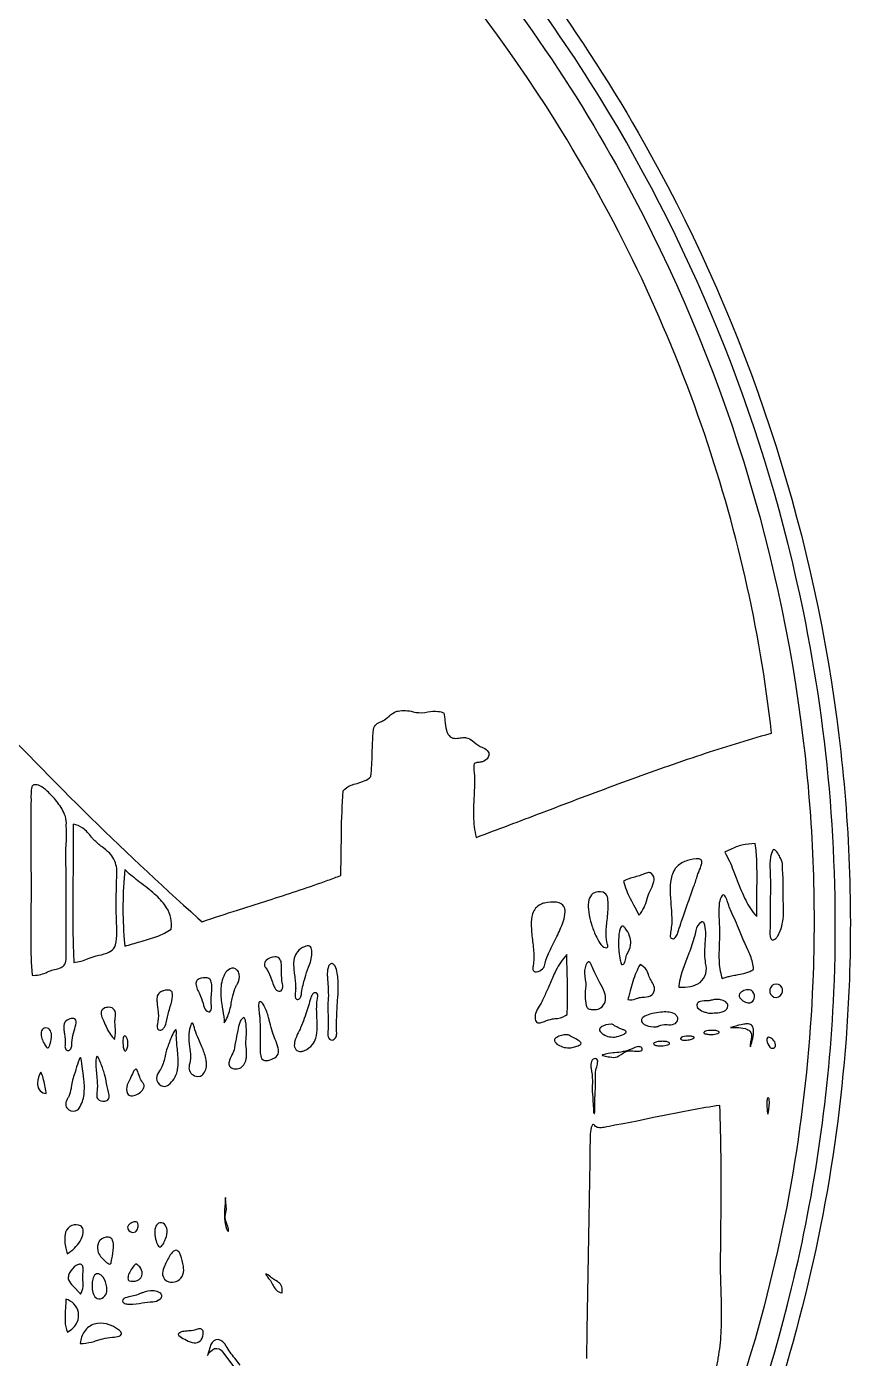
# Model space of a CAD drawing. Header units: metres. Extents: x 0.2 to 11.8, y 0.2 to 11.8.
# Drawn here: x 8.777 to 11.799, y 4.399 to 9.289 of the extents above; entities that cross this region are included whole.
import ezdxf

# ---------------------------------------------------------------- set-up
doc = ezdxf.new("R2010")
doc.units = ezdxf.units.M

msp = doc.modelspace()

# ---------------------------------------------------------------- linework, layer by layer
at = {"layer": 'Layer 1', "color": 0}
for points in [[(0.95989, 3.13387, -0.0973), (0.24615, 5.28886, -0.0403), (0.20449, 6.21023, -0.0597), (0.41649, 7.5595, -0.0967), (1.43396, 9.57498, -0.0408), (2.06595, 10.26408, -0.0591), (3.1575, 11.056, -0.0974), (5.31562, 11.7611, -0.0411), (6.25454, 11.79786, -0.0592), (7.58915, 11.57887, -0.0949), (9.56195, 10.57776, -0.0416), (10.26256, 9.93514, -0.0598), (11.06395, 8.82339, -0.0937), (11.74951, 6.74605, -0.0419), (11.79544, 5.7896, -0.0605), (11.57739, 4.41896, -0.0927), (10.6115, 2.48336, -0.0422)], [(10.78766, 2.82955, 0.0861), (11.58365, 4.657, 0.0486), (11.73866, 5.74324, 0.0616), (11.62663, 7.14295, 0.0877), (10.87963, 9.02913, 0.0478), (10.22841, 9.88999, 0.0616), (9.1571, 10.79821, 0.0851), (7.35248, 11.58495, 0.0506), (6.22402, 11.7441, 0.0613), (4.83513, 11.62589, 0.0877), (2.95453, 10.87153, 0.047), (2.11126, 10.22988, 0.0618), (1.2001, 9.15151, 0.085), (0.41728, 7.34656, 0.0488), (0.26147, 6.25653, 0.0618), (0.37504, 4.84973, 0.085), (1.09177, 3.01738, 0.0488)], [(1.06715, 3.27993, -0.097), (0.39794, 5.38226, -0.0386), (0.36578, 6.24422, -0.0607), (0.58481, 7.58091, -0.0954), (1.57433, 9.51264, -0.0395), (2.17089, 10.16219, -0.0594), (3.23885, 10.93925, -0.0987), (5.3715, 11.63164, -0.0378), (6.21382, 11.66636, -0.059), (7.51029, 11.46574, -0.0984), (9.50499, 10.45977, -0.04), (10.16074, 9.85698, -0.0597), (10.94099, 8.78024, -0.0976), (11.6265, 6.66694, -0.0397), (11.66141, 5.78221, -0.0597), (11.44927, 4.46999, -0.0971), (10.44344, 2.50247, -0.0402)], [(8.5874, 6.82336, 0.0243), (9.40545, 6.01558), (9.42082, 6.00186, -0.0068), (9.55023, 6.04521), (9.63473, 6.07208), (9.67737, 6.08558, 0.0113), (9.88236, 6.15456, 0.0047), (9.92909, 6.17222), (9.93027, 6.24645), (9.93163, 6.32894, -0.013), (9.93836, 6.48277, -0.1352), (9.96732, 6.50325, -0.0251), (9.98818, 6.51005), (9.98903, 6.51029, 0.0334), (10.01575, 6.51924, 0.1043), (10.04008, 6.53606, 0.0209), (10.04488, 6.61868), (10.04501, 6.62301), (10.04591, 6.65126), (10.04616, 6.65812, -0.0221), (10.0495, 6.70861, -0.1769), (10.06061, 6.72796, -0.0395), (10.06529, 6.73155, -0.0477), (10.07529, 6.73624, 0.0712), (10.08962, 6.74363), (10.10057, 6.75259, -0.0474), (10.12502, 6.77071, -0.0865), (10.13959, 6.77602, -0.1097), (10.19458, 6.77343, 0.1029), (10.23765, 6.77105), (10.24892, 6.77272, -0.072), (10.28611, 6.77467, -0.0678), (10.30792, 6.76904, -0.0327), (10.3117, 6.74071, 0.0414), (10.31675, 6.70624, 0.047), (10.32084, 6.69499, 0.1736), (10.33573, 6.67886, 0.0845), (10.34646, 6.67585, 0.0606), (10.3678, 6.67723, -0.0613), (10.38751, 6.67853), (10.38993, 6.67809, -0.1072), (10.41268, 6.66617), (10.41853, 6.66158, 0.0692), (10.44964, 6.64164), (10.45247, 6.64045, -0.1643), (10.47074, 6.62599, -0.1865), (10.47313, 6.61347, -0.2426), (10.4544, 6.59154), (10.44974, 6.58976, -0.0522), (10.43564, 6.5874, 0.086), (10.42236, 6.58475, 0.2763), (10.41741, 6.57743, 0.0482), (10.4185, 6.55041), (10.41965, 6.53665, -0.022), (10.41852, 6.4682), (10.41832, 6.46369), (10.41807, 6.45832, 0.0179), (10.41657, 6.38937, 0.0513), (10.42574, 6.31185, 0.0019), (10.66645, 6.40263), (10.6951, 6.41352, -0.0028), (10.96453, 6.51468, -0.0075), (11.23565, 6.61025, -0.0121), (11.48905, 6.68911), (11.51015, 6.69495, 0.0556), (11.25291, 7.82597, 0.0563), (10.71794, 8.94152, 0.0901), (9.35461, 10.43836, 0.0106)], [(11.30451, 4.35522, 0.0214), (11.31466, 4.39971, 0.0318), (11.32506, 4.49085, 0.0173), (11.32652, 4.58383, 0.0043), (11.32472, 4.65607, -0.0108), (11.32287, 4.7705), (11.32332, 4.80567, 0.0017), (11.32494, 4.95565, 0.0042), (11.32467, 5.14166, 0.0065), (11.32041, 5.32748, 0.0113), (11.21626, 5.31068, 0.0058), (11.11581, 5.29095), (11.0769, 5.28289), (11.01633, 5.2704), (10.96609, 5.26047), (10.93529, 5.25475), (10.9144, 5.25091), (10.90584, 5.24916, -0.0403), (10.88621, 5.24601, -0.0868), (10.8705, 5.24711, -0.12), (10.86424, 5.25093), (10.86144, 5.25398), (10.85873, 5.25688, 0.3343), (10.85469, 5.25814, 0.1568), (10.8513, 5.25352, 0.0966), (10.84459, 5.2231), (10.84351, 5.1462), (10.8431, 5.12039), (10.83942, 4.91442), (10.83553, 4.70812), (10.83202, 4.50172), (10.83058, 4.39858)], [(9.5599, 4.37356), (9.54044, 4.39946, -0.0305), (9.50847, 4.444, 0.2199), (9.47996, 4.46824, 0.3032), (9.4527, 4.4495), (9.44476, 4.4252), (9.44031, 4.40987, -0.1556), (9.4665, 4.43522, -0.3267), (9.49604, 4.42203), (9.54279, 4.35951, -0.0471)]]:
    msp.add_lwpolyline(points, format="xyb", dxfattribs=at)
for points in [[(8.91651, 5.84611, 0.1198), (8.92234, 5.87022, 0.0234), (8.9219, 5.89083, -0.0224), (8.92145, 5.90913, 0.0138), (8.92151, 5.94506, -0.0073), (8.92133, 5.97288), (8.9215, 6.00806), (8.9216, 6.03784), (8.92189, 6.10301, 0.0059), (8.92088, 6.23017, -0.0224), (8.92248, 6.29815, 0.0253), (8.92264, 6.33879, -0.0178), (8.92242, 6.36445, 0.1061), (8.91599, 6.39643, 0.0708), (8.88698, 6.44438, 0.0395), (8.85181, 6.48203, 0.0736), (8.82468, 6.50158, 0.1504), (8.80567, 6.50529), (8.80271, 6.50461, 0.2366), (8.79585, 6.49706, 0.0782), (8.79283, 6.4761), (8.79276, 6.46067), (8.79278, 6.45013, 0.0025), (8.79222, 6.32026, 0.0022), (8.79263, 6.19276, -0.005), (8.79267, 6.0633), (8.7926, 6.05708, 0.0046), (8.7919, 5.9336, 0.0184), (8.79692, 5.80562, 0.1266), (8.84714, 5.81514), (8.85348, 5.81793), (8.85916, 5.82045, -0.0391), (8.87889, 5.82649, 0.0547), (8.90362, 5.83463, 0.1468), (8.91651, 5.84611)], [(8.94995, 5.85315, 0.0902), (9.00014, 5.86592), (9.0025, 5.86692, -0.0537), (9.03218, 5.87694, 0.0448), (9.07133, 5.88743, 0.1163), (9.09528, 5.90298, 0.1189), (9.10303, 5.91743, 0.0629), (9.10783, 5.96363, 0.0109), (9.1069, 5.99554), (9.1065, 6.00496, -0.0098), (9.10549, 6.07704), (9.10547, 6.09019, -0.0111), (9.10688, 6.14075), (9.10816, 6.17667, 0.1208), (9.09706, 6.23161, 0.0828), (9.08039, 6.25485, 0.0321), (9.05336, 6.27732, -0.0408), (9.02281, 6.30334, -0.0311), (9.01483, 6.3129, 0.0816), (8.98324, 6.34558, 0.1156), (8.94712, 6.36047), (8.94719, 6.3241), (8.9473, 6.29676), (8.94716, 6.23313), (8.94642, 6.10597, 0.004), (8.94675, 5.97914), (8.94796, 5.91594), (8.94891, 5.88664), (8.94995, 5.85315)], [(11.45581, 6.02098, -0.0112), (11.45607, 6.11806, 0.0154), (11.45581, 6.22532, 0.0247), (11.45009, 6.289, 0.058), (11.40155, 6.28363, 0.0488), (11.35961, 6.26797), (11.34011, 6.25877), (11.33842, 6.25797, -0.0355), (11.36943, 6.19148), (11.38057, 6.16292, 0.0203), (11.4113, 6.08918, 0.0608), (11.4485, 6.0293), (11.45581, 6.02098)], [(11.53846, 5.96053, 0.0953), (11.55389, 6.03131), (11.55419, 6.04191, 0.0153), (11.55321, 6.07885, -0.0192), (11.55233, 6.12043, 0.0168), (11.55216, 6.16326), (11.55136, 6.17724, -0.0339), (11.55073, 6.2025, 0.1021), (11.54637, 6.22686, 0.0385), (11.53875, 6.24371, 0.072), (11.52481, 6.26367, 0.2033), (11.5182, 6.26702, 0.2399), (11.51495, 6.26478, 0.101), (11.50634, 6.23931, 0.0471), (11.50441, 6.19097), (11.5049, 6.17967, -0.0263), (11.50486, 6.08199, 0.0182), (11.5047, 6.05211), (11.50488, 6.03815), (11.50504, 5.99085), (11.50458, 5.97753, 0.0456), (11.50474, 5.94969, 0.107), (11.50837, 5.93862, 0.3857), (11.51724, 5.93583, 0.0434), (11.52256, 5.93821, 0.1095), (11.53166, 5.94805, 0.043), (11.53846, 5.96053)], [(11.16621, 5.96143, -0.0086), (11.17685, 5.99566), (11.17856, 6.00094), (11.1865, 6.02428), (11.19036, 6.03538), (11.2009, 6.06469, 0.0083), (11.21378, 6.1009), (11.22299, 6.12724, 0.0196), (11.23688, 6.16913, -0.0312), (11.24332, 6.18608, 0.0431), (11.25306, 6.21326, 0.1449), (11.25298, 6.22677, 0.2902), (11.24413, 6.23283), (11.24369, 6.23288, 0.1068), (11.20108, 6.22699, 0.1028), (11.16336, 6.20526, 0.0696), (11.15458, 6.19454, 0.0978), (11.13924, 6.14706, 0.0532), (11.13815, 6.10652), (11.13948, 6.0856, 0.0102), (11.14168, 6.05427, -0.0218), (11.14378, 6.00319), (11.14379, 6.00182, -0.0428), (11.14116, 5.97477, 0.0272), (11.13838, 5.95116, 0.2685), (11.14212, 5.94188, 0.1799), (11.15003, 5.9401, 0.1717), (11.15771, 5.94551, 0.1019), (11.16621, 5.96143)], [(9.137, 5.91216, -0.0147), (9.19264, 5.92876, 0.0253), (9.25492, 5.94823, 0.0558), (9.30763, 5.97538, 0.1747), (9.29055, 6.05335, 0.069), (9.25263, 6.09823, 0.0242), (9.19866, 6.14227), (9.19767, 6.14303, -0.0229), (9.14711, 6.18401, -0.0141), (9.13672, 6.19413, 0.0441), (9.13503, 5.93613), (9.137, 5.91216)], [(11.02346, 6.02607, 0.1226), (11.05341, 6.08606), (11.05386, 6.08798, -0.0574), (11.06478, 6.11521), (11.06513, 6.11592, 0.0554), (11.0774, 6.14642, 0.0266), (11.07891, 6.15438, 0.2676), (11.07008, 6.17881), (11.06646, 6.18129, 0.1773), (11.05523, 6.18192, 0.042), (11.03813, 6.17599), (11.03054, 6.173, -0.0219), (11.00821, 6.16632, 0.0617), (10.9671, 6.1512, 0.0405), (10.97737, 6.11881, 0.0215), (10.99179, 6.08703, 0.0068), (11.00792, 6.05608), (11.01657, 6.03942), (11.02346, 6.02607)], [(10.67631, 5.84059, -0.0556), (10.68962, 5.88011, -0.0114), (10.70926, 5.92132), (10.72227, 5.94798, 0.0302), (10.74523, 6.0021), (10.74621, 6.00515, 0.0728), (10.75249, 6.03825, 0.0706), (10.75093, 6.05062, 0.2651), (10.73106, 6.07131, 0.0446), (10.72145, 6.07362, 0.0915), (10.67718, 6.07084, 0.0522), (10.66269, 6.06578, 0.2074), (10.6332, 6.03145, 0.0857), (10.62799, 5.99082), (10.62818, 5.98494, 0.0186), (10.63327, 5.93007, -0.0267), (10.63774, 5.8738, -0.0368), (10.63637, 5.84734), (10.63561, 5.84273, 0.0797), (10.63451, 5.82731, 0.1282), (10.63663, 5.82223, 0.262), (10.64794, 5.81846, 0.1602), (10.66997, 5.82993, 0.1451), (10.67631, 5.84059)], [(10.90824, 5.9191, -0.0848), (10.90276, 5.95602, -0.0312), (10.90673, 6.00787, 0.0385), (10.91045, 6.0698, 0.049), (10.90755, 6.09341, 0.2509), (10.89166, 6.11027, 0.2465), (10.85444, 6.10556, 0.1772), (10.83991, 6.08213, 0.078), (10.83809, 6.04744), (10.8391, 6.037, 0.0462), (10.84931, 5.99298, 0.0387), (10.86564, 5.95083), (10.86871, 5.94444, 0.0663), (10.88502, 5.91709), (10.88607, 5.91581, 0.1896), (10.90406, 5.90652, 0.3948), (10.90879, 5.91058, 0.146), (10.90824, 5.9191)], [(11.44429, 5.82722, 0.0777), (11.43261, 5.87751, 0.0164), (11.42334, 5.89955), (11.41325, 5.92119, -0.0202), (11.39179, 5.96991, 0.025), (11.36133, 6.04035, -0.0318), (11.35302, 6.06246), (11.34732, 6.07884, 0.0666), (11.33826, 6.09762, 0.235), (11.33285, 6.1012, 0.2325), (11.32865, 6.0984, 0.1214), (11.3183, 6.07111, 0.0471), (11.31692, 6.02909), (11.31698, 6.02746), (11.31812, 6.00308), (11.3194, 5.97333, -0.0199), (11.31922, 5.94627, 0.0174), (11.31713, 5.86923, 0.0615), (11.32521, 5.80531, 0.0184), (11.3288, 5.79384, -0.0203), (11.34367, 5.79893, -0.016), (11.35832, 5.80262, -0.0098), (11.37864, 5.80651), (11.38712, 5.80804, 0.0298), (11.41563, 5.81468, 0.0272), (11.42991, 5.81994, 0.0311), (11.44429, 5.82722)], [(10.9938, 5.9234, 0.0958), (10.9888, 5.94969, 0.0728), (10.97345, 5.97838, 0.1313), (10.96512, 5.98592, 0.3741), (10.95788, 5.98339, 0.0964), (10.9522, 5.96834), (10.95187, 5.96689, 0.0509), (10.94851, 5.92391, 0.0467), (10.9543, 5.86127, 0.0821), (10.95981, 5.84494), (10.96002, 5.84463, 0.3128), (10.97066, 5.85189, 0.0351), (10.973, 5.85797, 0.0384), (10.97488, 5.86713), (10.97636, 5.87516, -0.0729), (10.9792, 5.88252, 0.0891), (10.99304, 5.91685), (10.9938, 5.9234)], [(11.1693, 5.7622), (11.18061, 5.76178), (11.19192, 5.76199), (11.21315, 5.76459, 0.1094), (11.24773, 5.77934, 0.2974), (11.26818, 5.85032, -0.0446), (11.26566, 5.88106), (11.2655, 5.88861), (11.26658, 5.92426), (11.26713, 5.93207, 0.1122), (11.26321, 5.99711, 0.309), (11.2543, 6.00188, 0.265), (11.23277, 5.96993), (11.22809, 5.95167), (11.22523, 5.94022, -0.026), (11.20384, 5.8792), (11.2031, 5.87729), (11.20027, 5.87006, 0.0199), (11.18102, 5.8168), (11.1728, 5.78439), (11.16991, 5.7672), (11.1693, 5.7622)], [(9.71542, 5.77458, -0.0567), (9.71219, 5.81671), (9.71226, 5.82225, 0.0438), (9.71109, 5.85165, 0.1583), (9.70353, 5.86813), (9.7032, 5.86845, 0.1922), (9.68764, 5.87338, 0.1854), (9.65554, 5.85997, 0.2312), (9.64916, 5.8436, 0.1383), (9.65397, 5.83296, -0.0774), (9.6715, 5.80002), (9.67634, 5.78679, 0.0126), (9.68506, 5.76365, 0.1854), (9.69785, 5.74876, 0.1364), (9.70712, 5.74691, 0.2561), (9.71354, 5.75232, 0.1651), (9.71542, 5.77458)], [(9.7848, 5.73551, -0.0322), (9.796, 5.78939), (9.7982, 5.79698, -0.0341), (9.81103, 5.83491, 0.0848), (9.82341, 5.88616, 0.1146), (9.82059, 5.90597, 0.3605), (9.80599, 5.91387, 0.0769), (9.79579, 5.91071, 0.1149), (9.77033, 5.89215, 0.11), (9.75862, 5.86792, 0.0828), (9.75655, 5.83374, 0.0111), (9.75875, 5.81244), (9.75905, 5.80982), (9.76049, 5.79862, -0.0141), (9.76283, 5.77827), (9.76286, 5.77781), (9.76382, 5.7621, -0.0386), (9.76328, 5.74695), (9.76317, 5.74611, 0.0624), (9.76232, 5.7263, 0.2183), (9.76651, 5.7181), (9.76714, 5.71776, 0.2975), (9.77729, 5.71895, 0.1436), (9.78284, 5.72791, 0.045), (9.7848, 5.73551)], [(10.71423, 5.64636, 0.14), (10.7545, 5.65848), (10.75985, 5.66193, 0.0148), (10.76164, 5.71577, 0.0071), (10.76113, 5.77003), (10.75983, 5.82515, -0.0061), (10.75918, 5.88139, 0.0726), (10.71894, 5.82349, 0.0143), (10.70707, 5.79879, 0.007), (10.68755, 5.75313, -0.0128), (10.66986, 5.71441), (10.6666, 5.70759, -0.0284), (10.65772, 5.69223, 0.0603), (10.6449, 5.66768, 0.0336), (10.64318, 5.66104, 0.1382), (10.64432, 5.63949, 0.3349), (10.65727, 5.63048, 0.0787), (10.66447, 5.6319), (10.67711, 5.63646, -0.0425), (10.70649, 5.64557, -0.0392), (10.71423, 5.64636)], [(9.54849, 5.8249, 0.325), (9.52351, 5.82969, 0.1815), (9.50301, 5.80896, 0.1121), (9.48894, 5.7504, 0.0434), (9.49395, 5.69125), (9.49434, 5.68874), (9.49626, 5.67658, -0.024), (9.50213, 5.63089, 0.0848), (9.52258, 5.67858, 0.0191), (9.52775, 5.70314, -0.0154), (9.53237, 5.72566), (9.53349, 5.7303, -0.0562), (9.54436, 5.76373, -0.0271), (9.55025, 5.7744, 0.2032), (9.55688, 5.8097, 0.1328), (9.54849, 5.8249)], [(9.91438, 5.59173, -0.0209), (9.91519, 5.67135), (9.91557, 5.68106, -0.0146), (9.91791, 5.7128, 0.0291), (9.92041, 5.76104, 0.0393), (9.91637, 5.81388, 0.0844), (9.90831, 5.83889, 0.1085), (9.90191, 5.84619, 0.2693), (9.89235, 5.84787, 0.1851), (9.88494, 5.83918, 0.0931), (9.87994, 5.81198, 0.0273), (9.88037, 5.79682, -0.0205), (9.8838, 5.73234), (9.88336, 5.72067, 0.0321), (9.88285, 5.66102, -0.0362), (9.88182, 5.59011, 0.2397), (9.88836, 5.57125, 0.1928), (9.89762, 5.56775, 0.2361), (9.91014, 5.5761, 0.1547), (9.91438, 5.59173)], [(10.8825, 5.6857, 0.1697), (10.89924, 5.70806, 0.132), (10.89893, 5.73542), (10.89688, 5.74271, 0.0449), (10.88048, 5.77841), (10.8767, 5.78539, -0.0163), (10.86189, 5.81405), (10.85582, 5.82826, 0.0439), (10.84558, 5.84996, 0.1868), (10.83967, 5.85514, 0.2886), (10.83419, 5.85246, 0.0772), (10.82878, 5.84225, 0.1242), (10.82445, 5.8029), (10.8263, 5.78942, -0.0583), (10.82826, 5.76424), (10.82763, 5.75971, 0.0499), (10.82653, 5.73954), (10.82642, 5.72859, 0.074), (10.83032, 5.69466, 0.1661), (10.83623, 5.68408, 0.1429), (10.8477, 5.68041), (10.84989, 5.6802, 0.0911), (10.87395, 5.68159, 0.0857), (10.8825, 5.6857)], [(10.98244, 5.7169, 0.1809), (11.01106, 5.71856), (11.01486, 5.72006, -0.0965), (11.03462, 5.72509), (11.03686, 5.72506, 0.1335), (11.06559, 5.73066, 0.2366), (11.0802, 5.75046, 0.1573), (11.07651, 5.77143, 0.0258), (11.06936, 5.78438, -0.0569), (11.06041, 5.80213), (11.06025, 5.80265, 0.0698), (11.05059, 5.82576, 0.1506), (11.02736, 5.84463, 0.0388), (11.01333, 5.81624, 0.0195), (11.00115, 5.7831, 0.0109), (10.99087, 5.74874), (10.98695, 5.73372, -0.0125), (10.98244, 5.7169)], [(9.45489, 5.69239, -0.0448), (9.45497, 5.73527), (9.45521, 5.73887, 0.0385), (9.45589, 5.772, 0.1191), (9.45089, 5.78882, 0.1974), (9.43899, 5.79569, 0.1452), (9.4097, 5.79214, 0.1855), (9.39955, 5.78356, 0.1618), (9.39878, 5.77002, 0.0215), (9.40131, 5.76004, 0.0391), (9.40924, 5.74092), (9.4146, 5.72919, -0.0536), (9.42609, 5.69464, 0.1921), (9.43896, 5.6737, 0.0895), (9.4447, 5.67107, 0.3389), (9.45191, 5.67469, 0.1615), (9.45489, 5.69239)], [(11.54804, 5.73928, 0.2382), (11.54831, 5.7607, 0.3831), (11.51787, 5.77178, 0.1897), (11.50595, 5.75918, 0.2449), (11.50635, 5.73624, 0.3764), (11.53538, 5.72598, 0.1867), (11.54804, 5.73928)], [(9.2888, 5.6313, -0.0367), (9.29894, 5.67398), (9.30082, 5.68039, 0.0299), (9.31126, 5.72129, 0.1011), (9.31132, 5.74188), (9.31097, 5.74305, 0.257), (9.30193, 5.75045, 0.1382), (9.27895, 5.74888, 0.0486), (9.26929, 5.74472, 0.206), (9.2563, 5.72959, 0.0832), (9.25493, 5.71), (9.2551, 5.7065), (9.25518, 5.70482, 0.0258), (9.25734, 5.68695, -0.0211), (9.25975, 5.66771, -0.0819), (9.25635, 5.62588, 0.143), (9.25644, 5.61081, 0.3786), (9.26884, 5.60385, 0.1737), (9.27954, 5.61106, 0.1361), (9.2888, 5.6313)], [(9.79631, 5.52958, 0.1223), (9.82592, 5.55152, 0.0903), (9.83801, 5.57477, 0.0766), (9.84323, 5.61354, 0.0128), (9.84264, 5.63793), (9.842, 5.65075), (9.84104, 5.67251, -0.0318), (9.84205, 5.70697), (9.84319, 5.71451, 0.0676), (9.84465, 5.73241, 0.1946), (9.84117, 5.73979, 0.2962), (9.83165, 5.74066), (9.82984, 5.73987, 0.1397), (9.82273, 5.73144, 0.0544), (9.81942, 5.72328, -0.0135), (9.80152, 5.6641, -0.0164), (9.78877, 5.63017), (9.78178, 5.61241, -0.0248), (9.77366, 5.5949, 0.0519), (9.76106, 5.56474, 0.0421), (9.7591, 5.55378, 0.2013), (9.76449, 5.53353, 0.2571), (9.78472, 5.52628, 0.0781), (9.79631, 5.52958)], [(11.41458, 5.70699, 0.1777), (11.43212, 5.70453, 0.2627), (11.44611, 5.71926, 0.2412), (11.4419, 5.74488, 0.2498), (11.42301, 5.75251, 0.0606), (11.41345, 5.75073, 0.1181), (11.39588, 5.74146, 0.384), (11.39367, 5.7233, 0.1266), (11.40944, 5.70961), (11.41458, 5.70699)], [(9.09932, 5.57019, 0.077), (9.10185, 5.61766), (9.10161, 5.62093), (9.10072, 5.63635, -0.0365), (9.10173, 5.64897, 0.07), (9.10244, 5.66927, 0.0484), (9.10123, 5.67386, 0.2579), (9.08475, 5.6872, 0.0771), (9.07389, 5.68794, 0.1793), (9.05458, 5.67962, 0.1937), (9.04989, 5.66783, 0.0991), (9.05511, 5.64729), (9.05882, 5.63902), (9.06293, 5.6297, 0.0728), (9.08859, 5.5827, 0.0252), (9.09932, 5.57019)], [(9.67048, 5.49514, 0.1026), (9.69196, 5.50604, 0.2526), (9.70105, 5.52927, 0.0409), (9.69965, 5.53782, 0.034), (9.68856, 5.56983, -0.031), (9.67916, 5.59647, 0.006), (9.66941, 5.63246), (9.66439, 5.65062, 0.0475), (9.64889, 5.69235, 0.1004), (9.6386, 5.70645, 0.1125), (9.63462, 5.70843, 0.4112), (9.62932, 5.70512, 0.0955), (9.62789, 5.69006, 0.0202), (9.63046, 5.66414, -0.0132), (9.63222, 5.64798, -0.0204), (9.63341, 5.58952, 0.0159), (9.63366, 5.52644, 0.0884), (9.63756, 5.5042, 0.3265), (9.65515, 5.49248, 0.0793), (9.67048, 5.49514)], [(11.2712, 5.6688, 0.079), (11.28877, 5.66642), (11.29377, 5.66686, -0.0204), (11.30529, 5.66767, 0.1003), (11.33559, 5.67395, 0.1009), (11.34385, 5.67987, 0.2344), (11.34916, 5.69653, 0.1171), (11.34574, 5.70379, 0.1633), (11.32753, 5.71484, 0.0618), (11.30968, 5.71719, 0.1009), (11.29188, 5.71466, -0.0763), (11.27992, 5.71226), (11.2758, 5.71205, 0.0423), (11.24895, 5.70924, 0.115), (11.24098, 5.70576, 0.24), (11.23545, 5.69436, 0.1514), (11.23887, 5.6865, 0.128), (11.25901, 5.67271, 0.0347), (11.2712, 5.6688)], [(8.94246, 5.54997, -0.0682), (8.94686, 5.58433), (8.95155, 5.60217, 0.0389), (8.9581, 5.63118, 0.0884), (8.95764, 5.64098, 0.2917), (8.95051, 5.6466, 0.1423), (8.93076, 5.64366), (8.92527, 5.64094, 0.2702), (8.91322, 5.62181, 0.0317), (8.91317, 5.60858), (8.91319, 5.60812, 0.0344), (8.91526, 5.59197), (8.91719, 5.57936, -0.064), (8.9176, 5.54787, 0.1874), (8.92045, 5.53367, 0.2592), (8.92978, 5.52913, 0.2362), (8.93867, 5.53555, 0.1499), (8.94246, 5.54997)], [(9.42273, 5.44111, 0.1993), (9.43684, 5.48149, 0.0461), (9.43444, 5.50012, 0.0458), (9.41958, 5.54343), (9.41359, 5.55735), (9.40831, 5.56962), (9.40722, 5.57219, -0.0263), (9.39442, 5.60556), (9.39244, 5.61239, 0.0535), (9.38696, 5.62812, 0.3275), (9.38409, 5.63015), (9.38363, 5.62997, 0.1529), (9.37909, 5.62304, 0.0611), (9.37238, 5.59097, 0.0635), (9.3725, 5.5546), (9.37257, 5.55419), (9.37282, 5.55282, -0.0388), (9.37747, 5.51614, -0.0608), (9.37573, 5.48304, -0.025), (9.37368, 5.4751, 0.3492), (9.3873, 5.43977, 0.1941), (9.41192, 5.43474, 0.157), (9.42273, 5.44111)], [(9.56763, 5.47077, 0.1712), (9.58256, 5.49974, 0.0377), (9.584, 5.51628, 0.0329), (9.58216, 5.54053), (9.58079, 5.55377, -0.0655), (9.58104, 5.56338, 0.0427), (9.58329, 5.59617, 0.0466), (9.5803, 5.63657, 0.1153), (9.57579, 5.6484, 0.4715), (9.5696, 5.64876), (9.56943, 5.64863, 0.127), (9.55857, 5.63187, 0.0458), (9.55107, 5.60289), (9.54719, 5.58235, 0.0065), (9.53926, 5.53893, -0.073), (9.52998, 5.51365), (9.52829, 5.51025, 0.0579), (9.51928, 5.4883, 0.0728), (9.51854, 5.47985, 0.2598), (9.52841, 5.46598, 0.3051), (9.56763, 5.47077)], [(10.9425, 5.58033, 0.0546), (10.96949, 5.58995, 0.1587), (10.97647, 5.5961, 0.3188), (10.9753, 5.60074, 0.0945), (10.96555, 5.60557), (10.96259, 5.60662, -0.0547), (10.95069, 5.61169, 0.0474), (10.94178, 5.6161), (10.93618, 5.61863, -0.0873), (10.93206, 5.62158, 0.1871), (10.92119, 5.6258, 0.1546), (10.88537, 5.61587, 0.1897), (10.8786, 5.60708, 0.1463), (10.87907, 5.60297, 0.1476), (10.89243, 5.58888, 0.1847), (10.93973, 5.57969), (10.9425, 5.58033)], [(11.1266, 5.62433, 0.1248), (11.15322, 5.62738, 0.2034), (11.165, 5.63834, 0.2907), (11.16049, 5.65855, 0.0894), (11.15095, 5.6657, 0.0978), (11.12896, 5.67075, 0.0345), (11.10318, 5.67036, 0.0449), (11.07297, 5.66477), (11.064, 5.66252, 0.1034), (11.03912, 5.65142, 0.1602), (11.03288, 5.64293, 0.2851), (11.03746, 5.6293, 0.091), (11.0489, 5.62227, 0.1104), (11.08674, 5.61651, 0.0644), (11.09241, 5.6178), (11.09636, 5.61949, -0.1473), (11.12524, 5.62445), (11.1266, 5.62433)], [(11.44088, 5.57298, 0.0682), (11.44427, 5.60375, 0.1506), (11.43925, 5.61958, 0.2099), (11.42455, 5.62684, 0.0618), (11.40787, 5.62613, 0.0293), (11.3689, 5.61651), (11.36137, 5.61419), (11.35998, 5.6136), (11.36023, 5.61339), (11.36646, 5.61351, -0.0261), (11.39017, 5.61364, -0.0845), (11.41976, 5.60756, -0.0495), (11.42658, 5.60379, -0.2466), (11.4368, 5.58419, -0.0744), (11.43477, 5.5679, 0.0598), (11.43105, 5.54598), (11.43132, 5.54352, 0.2712), (11.43192, 5.54266, 0.187), (11.4335, 5.54536, 0.0302), (11.44088, 5.57298)], [(8.86307, 5.55438, 0.1007), (8.86818, 5.58639, 0.1664), (8.86069, 5.60625, 0.3342), (8.84073, 5.61118, 0.2436), (8.83027, 5.59662, 0.1305), (8.83267, 5.57313, 0.0532), (8.84178, 5.55374, 0.0574), (8.85107, 5.54018, 0.3298), (8.85524, 5.53885, 0.1598), (8.85931, 5.54447, 0.0234), (8.86307, 5.55438)], [(9.14326, 5.53183, 0.146), (9.1483, 5.55899, 0.1236), (9.14224, 5.57912, 0.2235), (9.13653, 5.5832, 0.3135), (9.13275, 5.58018, 0.0936), (9.12987, 5.56378, 0.0783), (9.13316, 5.53401, 0.1733), (9.13711, 5.52762, 0.3718), (9.14124, 5.52895), (9.14326, 5.53183)], [(9.29766, 5.40392, 0.1832), (9.32911, 5.45346, 0.0205), (9.33132, 5.46531, 0.0561), (9.33185, 5.51342), (9.32994, 5.53415), (9.32931, 5.54053), (9.32927, 5.54094, -0.0099), (9.32617, 5.57817, -0.0172), (9.32609, 5.59061, 0.057), (9.3255, 5.60459, 0.439), (9.324, 5.60597, 0.1512), (9.31943, 5.60112, 0.0364), (9.30724, 5.57635, 0.0179), (9.29034, 5.53235, 0.0296), (9.28474, 5.50967), (9.28102, 5.49288, -0.0996), (9.26078, 5.44921, 0.2294), (9.25472, 5.41906, 0.2894), (9.27687, 5.39797, 0.2136), (9.29766, 5.40392)], [(10.77823, 5.54045), (10.79149, 5.54377, 0.0814), (10.80803, 5.55064, 0.2807), (10.81133, 5.55639, 0.1673), (10.8088, 5.56063, 0.0698), (10.78905, 5.57344), (10.78268, 5.57662, -0.0422), (10.76892, 5.58424, 0.152), (10.75728, 5.58711, 0.1249), (10.72156, 5.57773, 0.1707), (10.71354, 5.56933, 0.1841), (10.71374, 5.56439, 0.145), (10.72667, 5.55054, 0.1719), (10.77374, 5.53961), (10.77823, 5.54045)], [(11.20845, 5.56917, 0.0833), (11.22431, 5.57427, 0.3084), (11.22645, 5.57733, 0.2399), (11.22281, 5.58003, 0.0659), (11.20865, 5.58217, 0.0943), (11.18386, 5.57965, 0.1763), (11.17664, 5.57477, 0.4338), (11.17841, 5.56989, 0.1315), (11.19062, 5.56729, 0.052), (11.20845, 5.56917)], [(11.29048, 5.58857, 0.083), (11.31274, 5.59202, 0.2034), (11.31778, 5.59589, 0.3635), (11.3158, 5.59955, 0.1098), (11.30236, 5.60298, 0.0285), (11.29048, 5.60332, 0.0779), (11.26706, 5.59996, 0.1912), (11.26157, 5.59611, 0.3848), (11.26331, 5.5925, 0.1101), (11.27622, 5.58903, 0.0324), (11.29048, 5.58857)], [(11.51715, 5.53811, 0.3777), (11.52488, 5.55082, 0.1651), (11.51493, 5.56946, 0.1192), (11.50232, 5.57739, 0.2964), (11.49513, 5.57628, 0.2008), (11.49279, 5.56694, 0.169), (11.50373, 5.54197, 0.2559), (11.51558, 5.53766), (11.51715, 5.53811)], [(10.9241, 5.50457, 0.1685), (10.94915, 5.50956), (10.9576, 5.51448), (10.96237, 5.51756, -0.0866), (10.98163, 5.52722, -0.0733), (10.99194, 5.52824), (11.00115, 5.52761, 0.0456), (11.02558, 5.52707, 0.1748), (11.03398, 5.53036, 0.1317), (11.03503, 5.53253, 0.411), (11.02852, 5.54283, 0.1601), (11.0125, 5.54168), (11.00816, 5.53994, -0.0537), (10.96971, 5.52613), (10.96533, 5.52519, -0.0262), (10.9338, 5.52082), (10.92882, 5.52031, 0.0418), (10.89194, 5.51386, 0.2113), (10.88894, 5.51226, 0.3248), (10.89071, 5.51068, 0.0446), (10.91035, 5.50661), (10.91701, 5.50563), (10.9241, 5.50457)], [(11.10589, 5.54656, 0.0832), (11.12957, 5.55006, 0.1885), (11.13557, 5.55444, 0.3822), (11.13368, 5.55879, 0.1161), (11.12063, 5.56258, 0.0367), (11.10586, 5.56303, 0.0825), (11.08303, 5.5593, 0.1956), (11.07743, 5.55501, 0.3677), (11.07939, 5.55088, 0.1131), (11.09258, 5.54711, 0.0325), (11.10589, 5.54656)], [(8.96945, 5.31772, 0.1218), (8.98738, 5.36819, 0.0539), (8.9869, 5.42272), (8.98426, 5.44591), (8.982, 5.46224), (8.97957, 5.47996), (8.97905, 5.48443, 0.0473), (8.97618, 5.50159, 0.3404), (8.97437, 5.50353), (8.97393, 5.50334, 0.1176), (8.96943, 5.496, 0.0235), (8.95748, 5.46012, -0.0138), (8.94894, 5.43345, 0.0511), (8.94307, 5.40823), (8.94067, 5.39475), (8.93978, 5.39028, -0.0635), (8.93103, 5.36033, -0.0325), (8.92558, 5.35044, 0.1982), (8.92046, 5.32752, 0.21), (8.93185, 5.31161, 0.2783), (8.96317, 5.31157, 0.0986), (8.96945, 5.31772)], [(9.0792, 5.36664, -0.0158), (9.07034, 5.40814, 0.0226), (9.06297, 5.44225, 0.0173), (9.0489, 5.4826, 0.0534), (9.0387, 5.50454, 0.221), (9.03521, 5.5074, 0.3018), (9.0335, 5.5057, 0.0897), (9.03051, 5.4843, 0.0241), (9.03171, 5.46201, -0.0068), (9.03589, 5.40714), (9.03626, 5.40164, -0.0473), (9.03498, 5.38183, 0.064), (9.03402, 5.36137, 0.2363), (9.04252, 5.34763, 0.2478), (9.07055, 5.34568, 0.3469), (9.07973, 5.36397), (9.0792, 5.36664)], [(10.86162, 5.32494, -0.0274), (10.86392, 5.3874, 0.0314), (10.86411, 5.41661, -0.0162), (10.86377, 5.44307, -0.0543), (10.86864, 5.46987, 0.0543), (10.87239, 5.48966, 0.233), (10.86945, 5.49792, 0.0956), (10.86685, 5.49926, 0.3391), (10.85236, 5.49404, 0.1616), (10.84674, 5.4729, 0.0415), (10.84765, 5.46424, -0.043), (10.85293, 5.4183), (10.85261, 5.4106, 0.0519), (10.85294, 5.36769, -0.0149), (10.85523, 5.33331), (10.85649, 5.30927), (10.85721, 5.30201, 0.1752), (10.85868, 5.29802, 0.3586), (10.86008, 5.29852, 0.0795), (10.86129, 5.30736, 0.0166), (10.86162, 5.32494)], [(8.82863, 5.45003, 0.1052), (8.81672, 5.41074, 0.16), (8.82226, 5.38611, 0.1884), (8.8422, 5.37261), (8.84847, 5.3713), (8.84782, 5.37553, 0.0312), (8.83735, 5.42763, 0.0528), (8.82863, 5.45003)], [(9.20234, 5.41192, -0.0884), (9.19156, 5.43131), (9.18714, 5.4437, 0.0542), (9.18069, 5.45956, 0.3127), (9.17711, 5.46182), (9.17596, 5.46127, 0.0945), (9.16764, 5.44986, 0.0187), (9.15615, 5.42584), (9.14896, 5.4104, 0.1591), (9.14407, 5.37884, 0.222), (9.15308, 5.36507, 0.1538), (9.16476, 5.36307, 0.195), (9.20232, 5.38431, 0.2017), (9.20754, 5.40171, 0.1493), (9.20234, 5.41192)], [(11.50145, 5.32908, 0.0787), (11.50065, 5.35173, 0.2004), (11.4981, 5.3563, 0.4045), (11.49558, 5.3548, 0.1027), (11.49288, 5.34186, 0.0281), (11.49288, 5.329, 0.0306), (11.49549, 5.29928), (11.49614, 5.29721, 0.9547), (11.49721, 5.29735, 0.0583), (11.49966, 5.31076), (11.50145, 5.32908)], [(9.50993, 4.89606, -0.1361), (9.50557, 4.92311), (9.50562, 4.92394, -0.0359), (9.508, 4.93709, 0.0438), (9.50954, 4.94547), (9.50757, 4.97263), (9.50642, 4.98655), (9.5061, 4.98977), (9.50605, 4.98902, -0.0263), (9.5048, 4.97062), (9.50346, 4.95501, 0.025), (9.50316, 4.91265, 0.0634), (9.51063, 4.87408, 0.0983), (9.51419, 4.86755), (9.51585, 4.86627, 0.6253), (9.51758, 4.86744), (9.51778, 4.86999, 0.0667), (9.51297, 4.88847), (9.50993, 4.89606)], [(9.18447, 4.87762, 0.1206), (9.18537, 4.89362, 0.3916), (9.17567, 4.90055, 0.1079), (9.16051, 4.89561, 0.1576), (9.14874, 4.88496, 0.3279), (9.15199, 4.86784, 0.2753), (9.1719, 4.86185, 0.2341), (9.18306, 4.87318), (9.18447, 4.87762)], [(9.28658, 4.83813, 0.1175), (9.29207, 4.87005, 0.1842), (9.2825, 4.89158, 0.3369), (9.26037, 4.89481, 0.1874), (9.24916, 4.87961, 0.1082), (9.24738, 4.85096, 0.0289), (9.25009, 4.83622, 0.0694), (9.2579, 4.81401, 0.1924), (9.26428, 4.80796, 0.2682), (9.27147, 4.81057, 0.0876), (9.28158, 4.8264, 0.0166), (9.28658, 4.83813)], [(8.96695, 4.88806, 0.2108), (8.93555, 4.8831, 0.2136), (8.91772, 4.85331, 0.0819), (8.92015, 4.80343, 0.0267), (8.92527, 4.78336, 0.1206), (8.9728, 4.82935, 0.1128), (8.98442, 4.86138, 0.1793), (8.98039, 4.87981, 0.1869), (8.96695, 4.88806)], [(9.08734, 4.75208), (9.08947, 4.76389, 0.034), (9.09535, 4.80619, 0.0991), (9.09226, 4.83222), (9.09185, 4.83323, 0.2813), (9.07659, 4.84388, 0.2253), (9.04576, 4.83201, 0.128), (9.03871, 4.8194, 0.1592), (9.03981, 4.78728, 0.0978), (9.05167, 4.76915), (9.06367, 4.75687, 0.0808), (9.07799, 4.7459, 0.2898), (9.08456, 4.74603, 0.178), (9.08734, 4.75208)], [(9.35183, 4.73731, 0.048), (9.34181, 4.77804, 0.0348), (9.33899, 4.78412, 0.1509), (9.32898, 4.79476, 0.1789), (9.32205, 4.79544, 0.1357), (9.31036, 4.78708, 0.0388), (9.30205, 4.77626, 0.0391), (9.28336, 4.73947), (9.27996, 4.73142, 0.1366), (9.27583, 4.7055, 0.2946), (9.29791, 4.68043, 0.3556), (9.34706, 4.69979, 0.1469), (9.35267, 4.73042), (9.35183, 4.73731)], [(8.97409, 4.63411, 0.0962), (8.98393, 4.66246, 0.0589), (8.98329, 4.6848), (8.98248, 4.693, -0.0391), (8.98319, 4.7093, 0.0509), (8.98377, 4.73167, 0.1872), (8.97925, 4.74188, 0.2231), (8.96821, 4.74406), (8.96716, 4.74387, 0.1272), (8.95144, 4.73486, 0.1297), (8.93097, 4.70423, 0.1689), (8.93079, 4.68675, 0.0897), (8.94565, 4.66532), (8.95561, 4.65511), (8.96589, 4.64454, -0.043), (8.97409, 4.63411)], [(9.17698, 4.74625, 0.0718), (9.15297, 4.71127, 0.1205), (9.14854, 4.6929, 0.205), (9.15309, 4.68328, 0.1566), (9.1826, 4.68489, 0.2945), (9.20103, 4.70991, 0.1967), (9.1915, 4.73445, 0.0781), (9.17698, 4.74625)], [(9.07114, 4.65091, 0.1112), (9.06247, 4.68879), (9.06166, 4.69025, 0.1313), (9.04573, 4.70744, 0.056), (9.04158, 4.70919, 0.3031), (9.02611, 4.70406, 0.0516), (9.02289, 4.69955, 0.0965), (9.01773, 4.67962, 0.0454), (9.01758, 4.65339, 0.1176), (9.02447, 4.62922, 0.2358), (9.04121, 4.61764, 0.2597), (9.06369, 4.62812, 0.1691), (9.07114, 4.65091)], [(9.7143, 4.63994, 0.0986), (9.71287, 4.66197, 0.1675), (9.70055, 4.678), (9.69682, 4.68063), (9.69075, 4.68447, -0.0401), (9.67536, 4.6952, 0.0432), (9.65719, 4.70862), (9.65548, 4.70925, 0.3535), (9.65462, 4.70896, 0.1741), (9.65618, 4.70457, 0.0344), (9.66796, 4.68859, -0.0563), (9.67941, 4.67061), (9.6817, 4.66632, 0.0698), (9.69304, 4.64929, 0.1734), (9.71297, 4.6401), (9.7143, 4.63994)], [(9.15503, 4.59805, 0.0391), (9.20119, 4.60248, -0.0267), (9.23926, 4.60693, 0.1431), (9.26596, 4.61574, 0.2099), (9.27283, 4.62625), (9.27286, 4.62683, 0.2476), (9.26568, 4.63941, 0.1367), (9.24418, 4.64637), (9.24111, 4.64656, 0.1147), (9.20201, 4.64012, 0.0186), (9.19148, 4.63573, -0.0613), (9.16896, 4.62796), (9.16414, 4.62705, 0.0451), (9.13859, 4.62079, 0.1591), (9.12994, 4.61474), (9.12933, 4.61323, 0.2615), (9.13066, 4.60464), (9.13288, 4.60258, 0.1227), (9.14673, 4.59838, 0.0319), (9.15503, 4.59805)], [(8.92059, 4.6161, -0.0103), (8.91904, 4.58448, 0.0303), (8.91786, 4.53396, 0.0886), (8.92627, 4.49524, 0.1826), (8.9623, 4.5323, 0.3028), (8.95039, 4.599, 0.1327), (8.92059, 4.6161)], [(8.97302, 4.45335, 0.0591), (9.01522, 4.45895, 0.0166), (9.03339, 4.4642, -0.0138), (9.0503, 4.46915), (9.05593, 4.47064, -0.0653), (9.09142, 4.47649, 0.0875), (9.11679, 4.48092, 0.1932), (9.12416, 4.48702, 0.1434), (9.12447, 4.49034, 0.1463), (9.11764, 4.50068, 0.0843), (9.08733, 4.51969), (9.0799, 4.52248, 0.1099), (9.03712, 4.52753), (9.03023, 4.52627, 0.1698), (8.99243, 4.5025, 0.1239), (8.97412, 4.46024), (8.97302, 4.45335)], [(9.36279, 4.46562, 0.1089), (9.39139, 4.45585, 0.2196), (9.41345, 4.46297, 0.0486), (9.41698, 4.46714, 0.175), (9.42478, 4.49497, 0.2313), (9.41864, 4.50614, 0.2156), (9.40683, 4.50679), (9.40424, 4.50588, -0.0936), (9.3715, 4.49952), (9.37109, 4.4995, 0.0445), (9.34896, 4.49698, 0.1272), (9.33515, 4.49073, 0.4084), (9.33404, 4.48406), (9.33546, 4.48248, 0.0489), (9.3558, 4.46952), (9.35669, 4.46903), (9.36279, 4.46562)]]:
    msp.add_lwpolyline(points, format="xyb", close=True, dxfattribs=at)

doc.saveas('drawing.dxf')
